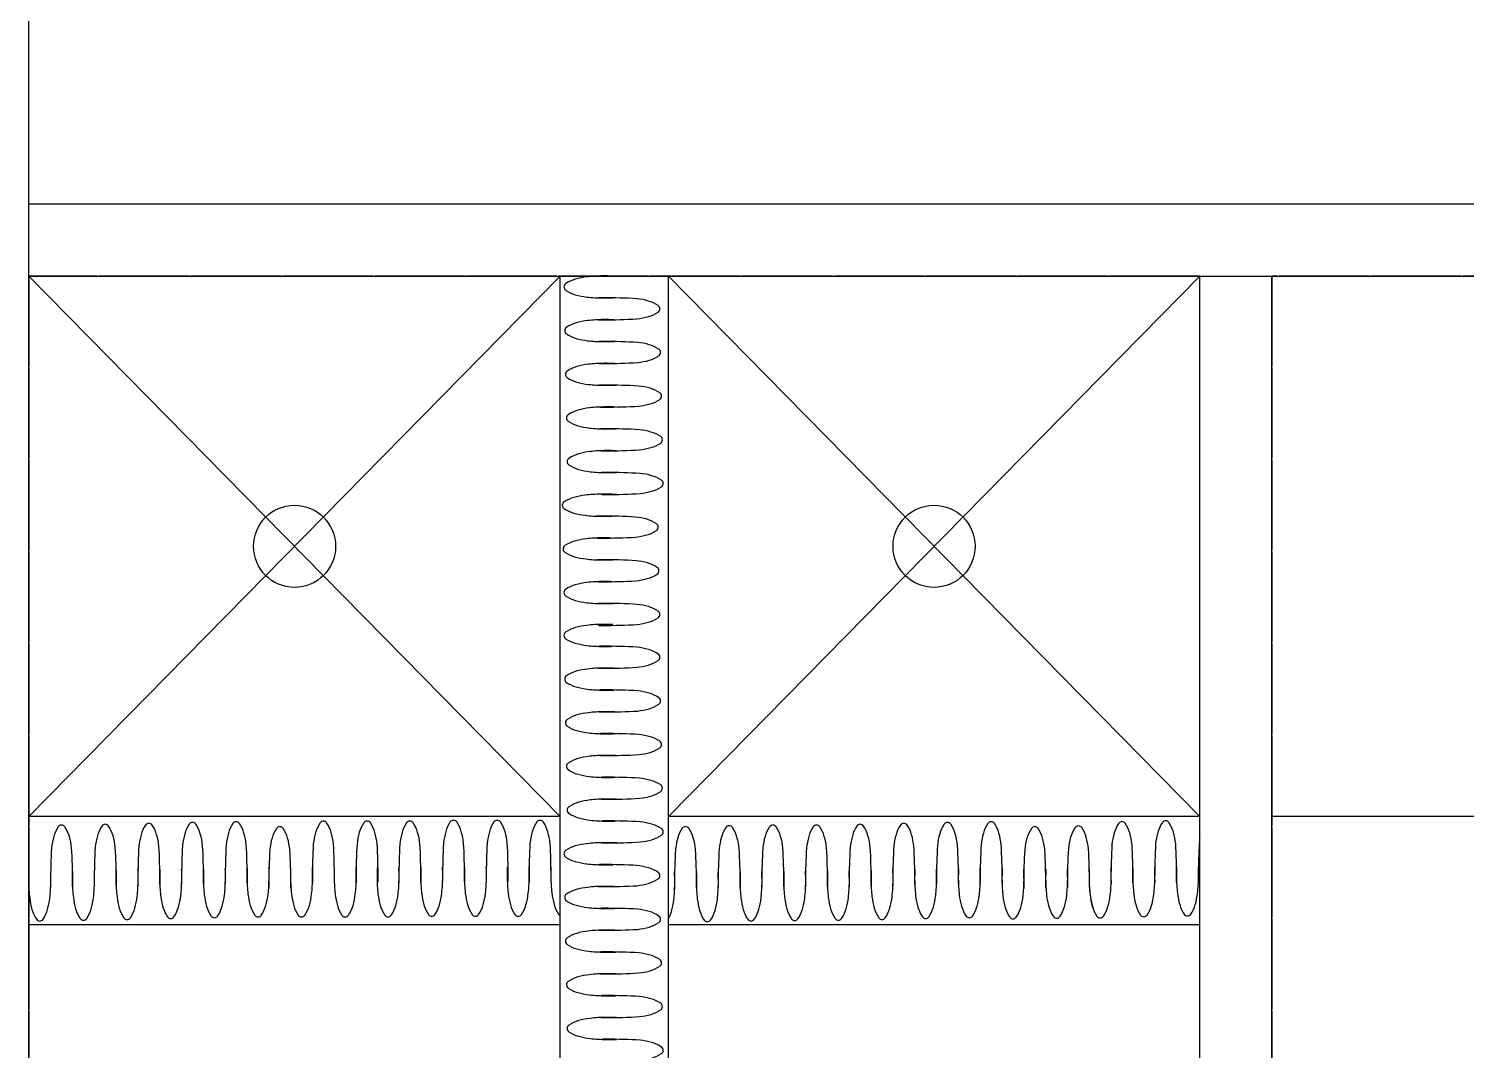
# Model space of a CAD drawing. Header units: inches. Extents: x -460 to 10305, y -938 to 5356.
# Drawn here: x 236.3 to 316.1, y 2534.1 to 2590.8 of the extents above; entities that cross this region are included whole.
import ezdxf

# ---------------------------------------------------------------- set-up
doc = ezdxf.new("R2010")
doc.units = ezdxf.units.IN
doc.header["$MEASUREMENT"] = 0
doc.linetypes.add('01-0263-01-DWG-BFP-ARCH$0$763', pattern=[5.0001, 5, -0.0001])
for name, color, linetype in [('01-0263-01-DWG-BFP-ARCH$0$SP-AREA', 250, '01-0263-01-DWG-BFP-ARCH$0$763'), ('01-0263-01-DWG-BFP-ARCH$0$SP-FIXT', 35, 'Continuous'), ('01-0263-01-DWG-BFP-ARCH$0$SP-PART', 190, 'Continuous'), ('01-0263-01-DWG-BFP-ARCH$0$SP-WALL', 7, 'Continuous')]:
    doc.layers.add(name, color=color, linetype=linetype)

# ---------------------------------------------------------------- blocks, each defined once
blk = doc.blocks.new('01-0263-01-DWG-BFP-ARCH', base_point=(1295.158, 1353.427))
at = {"layer": '01-0263-01-DWG-BFP-ARCH$0$SP-AREA'}
blk.add_lwpolyline([(1759.158, 1858.927), (1759.158, 1981.427), (1691.158, 1981.427), (1691.158, 1907.427), (1685.158, 1907.427), (1685.158, 1911.427), (1687.158, 1911.427), (1687.158, 1981.427), (1600.158, 1981.427), (1600.158, 1932.77), (1580.158, 1903.194), (1580.158, 1888.851), (1576.158, 1888.851), (1576.158, 1904.851), (1596.158, 1934.427), (1596.158, 1981.427), (1531.158, 1981.427), (1531.158, 1865.427)], dxfattribs=at)
at = {"layer": '01-0263-01-DWG-BFP-ARCH$0$SP-FIXT'}
for p, q in [((1560.658, 1951.427), (1531.158, 1981.427)), ((1560.658, 1981.427), (1531.158, 1951.427)), ((1596.158, 1981.427), (1566.658, 1951.427)), ((1596.158, 1951.427), (1566.658, 1981.427)), ((1687.158, 1951.427), (1600.158, 1951.427))]:
    blk.add_line(p, q, dxfattribs=at)
for centre in [(1545.908, 1966.427), (1581.408, 1966.427)]:
    blk.add_circle(centre, 2.278, dxfattribs=at)
at = {"layer": '01-0263-01-DWG-BFP-ARCH$0$SP-PART'}
for p, q in [((1560.658, 1913.427), (1560.658, 1981.427)), ((1566.658, 1913.427), (1566.658, 1981.427)), ((1560.658, 1951.427), (1531.158, 1951.427)), ((1596.158, 1951.427), (1566.658, 1951.427)), ((1560.658, 1945.427), (1531.158, 1945.427)), ((1596.158, 1945.427), (1566.658, 1945.427))]:
    blk.add_line(p, q, dxfattribs=at)
for points in [[(1563.582, 1981.427, 0.004146), (1563.021, 1981.432, 0.02916), (1562.134, 1981.38, 0.039769), (1561.494, 1981.253, 0.081037), (1560.957, 1981.001, 0.247833), (1560.861, 1980.821, 0.247833), (1560.957, 1980.64, 0.081037), (1561.494, 1980.389, 0.039769), (1562.134, 1980.262, 0.02916), (1563.021, 1980.21, 0.0043), (1563.603, 1980.215, 0.039769)], [(1566.186, 1979.609, 0.247833), (1566.091, 1979.789, 0.081037), (1565.553, 1980.041, 0.039769), (1564.914, 1980.168, 0.013847), (1563.042, 1980.219, 0.009217), (1562.761, 1980.214, 0.039769)], [(1563.624, 1979.003, 0.004146), (1563.063, 1979.007, 0.02916), (1562.175, 1978.956, 0.039769), (1561.536, 1978.828, 0.081037), (1560.998, 1978.577, 0.247833), (1560.903, 1978.397, 0.247833), (1560.998, 1978.216, 0.081037), (1561.536, 1977.965, 0.039769), (1562.175, 1977.837, 0.02916), (1563.063, 1977.786, 0.0043), (1563.644, 1977.791, 0.039769)], [(1562.782, 1979.002, 0.008534), (1563.042, 1978.998, 0.013847), (1564.914, 1979.05, 0.039769), (1565.553, 1979.177, 0.081037), (1566.091, 1979.428, 0.247833), (1566.186, 1979.609, 0.247833)], [(1566.228, 1977.184, 0.247833), (1566.132, 1977.365, 0.081037), (1565.595, 1977.616, 0.039769), (1564.955, 1977.744, 0.013847), (1563.084, 1977.795, 0.009217), (1562.803, 1977.79, 0.039769)], [(1563.665, 1976.579, 0.004146), (1563.105, 1976.583, 0.02916), (1562.217, 1976.531, 0.039769), (1561.577, 1976.404, 0.081037), (1561.04, 1976.153, 0.247833), (1560.945, 1975.972, 0.247833), (1561.04, 1975.792, 0.081037), (1561.577, 1975.54, 0.039769), (1562.217, 1975.413, 0.02916), (1563.105, 1975.362, 0.004854), (1563.761, 1975.368, 0.039769)], [(1562.823, 1976.578, 0.008534), (1563.084, 1976.574, 0.013847), (1564.955, 1976.625, 0.039769), (1565.595, 1976.753, 0.081037), (1566.132, 1977.004, 0.247833), (1566.228, 1977.184, 0.247833)], [(1566.285, 1974.763, 0.247833), (1566.19, 1974.944, 0.081037), (1565.653, 1975.195, 0.039769), (1565.013, 1975.322, 0.013847), (1563.142, 1975.374, 0.010512), (1562.821, 1975.367, 0.039769)], [(1562.881, 1974.156, 0.008534), (1563.142, 1974.152, 0.013847), (1565.013, 1974.204, 0.039769), (1565.653, 1974.331, 0.081037), (1566.19, 1974.582, 0.247833), (1566.285, 1974.763, 0.247833)], [(1563.723, 1974.157, 0.004146), (1563.162, 1974.162, 0.02916), (1562.275, 1974.11, 0.039769), (1561.635, 1973.983, 0.081037), (1561.098, 1973.731, 0.247833), (1561.002, 1973.551, 0.247833), (1561.098, 1973.37, 0.081037), (1561.635, 1973.119, 0.039769), (1562.275, 1972.992, 0.02916), (1563.162, 1972.94, 0.0043), (1563.744, 1972.945, 0.039769)], [(1566.327, 1972.339, 0.247833), (1566.232, 1972.519, 0.081037), (1565.694, 1972.771, 0.039769), (1565.055, 1972.898, 0.013847), (1563.183, 1972.949, 0.009217), (1562.902, 1972.944, 0.039769)], [(1562.923, 1971.732, 0.008534), (1563.183, 1971.728, 0.013847), (1565.055, 1971.78, 0.039769), (1565.694, 1971.907, 0.081037), (1566.232, 1972.158, 0.247833), (1566.327, 1972.339, 0.247833)], [(1563.765, 1971.733, 0.004146), (1563.204, 1971.737, 0.02916), (1562.316, 1971.686, 0.039769), (1561.677, 1971.558, 0.081037), (1561.139, 1971.307, 0.247833), (1561.044, 1971.127, 0.247833), (1561.139, 1970.946, 0.081037), (1561.677, 1970.695, 0.039769), (1562.316, 1970.567, 0.02916), (1563.204, 1970.516, 0.0043), (1563.785, 1970.521, 0.039769)], [(1563.806, 1969.309, 0.004146), (1563.246, 1969.313, 0.009217), (1562.964, 1969.308, 0.008534), (1563.225, 1969.304, 0.013847), (1565.096, 1969.355, 0.039769), (1565.736, 1969.483, 0.081037), (1566.273, 1969.734, 0.247833), (1566.369, 1969.914, 0.247833), (1566.273, 1970.095, 0.081037), (1565.736, 1970.346, 0.039769), (1565.096, 1970.473, 0.013847), (1563.225, 1970.525, 0.009217), (1562.944, 1970.52, 0.039769)], [(1563.493, 1969.312, 0.004146), (1562.933, 1969.317, 0.02916), (1562.045, 1969.265, 0.039769), (1561.405, 1969.138, 0.081037), (1560.868, 1968.887, 0.247833), (1560.773, 1968.706, 0.247833), (1560.868, 1968.525, 0.081037), (1561.405, 1968.274, 0.039769), (1562.045, 1968.147, 0.02916), (1562.933, 1968.095, 0.0043), (1563.514, 1968.1, 0.039769)], [(1566.098, 1967.494, 0.247833), (1566.002, 1967.675, 0.081037), (1565.465, 1967.926, 0.039769), (1564.825, 1968.053, 0.013847), (1562.954, 1968.105, 0.009217), (1562.672, 1968.1, 0.039769)], [(1562.693, 1966.888, 0.008534), (1562.954, 1966.883, 0.013847), (1564.825, 1966.935, 0.039769), (1565.465, 1967.062, 0.081037), (1566.002, 1967.313, 0.247833), (1566.098, 1967.494, 0.247833)], [(1563.535, 1966.888, 0.004146), (1562.974, 1966.893, 0.02916), (1562.087, 1966.841, 0.039769), (1561.447, 1966.714, 0.081037), (1560.91, 1966.463, 0.247833), (1560.814, 1966.282, 0.247833), (1560.91, 1966.101, 0.081037), (1561.447, 1965.85, 0.039769), (1562.087, 1965.723, 0.02916), (1562.974, 1965.671, 0.0043), (1563.556, 1965.676, 0.039769)], [(1566.139, 1965.07, 0.247833), (1566.044, 1965.251, 0.081037), (1565.507, 1965.502, 0.039769), (1564.867, 1965.629, 0.013847), (1562.995, 1965.681, 0.009217), (1562.714, 1965.676, 0.039769)], [(1562.735, 1964.464, 0.008534), (1562.995, 1964.459, 0.013847), (1564.867, 1964.511, 0.039769), (1565.507, 1964.638, 0.081037), (1566.044, 1964.889, 0.247833), (1566.139, 1965.07, 0.247833)], [(1563.582, 1964.464, 0.004146), (1563.021, 1964.469, 0.02916), (1562.134, 1964.417, 0.039769), (1561.494, 1964.29, 0.081037), (1560.957, 1964.039, 0.247833), (1560.861, 1963.858, 0.247833), (1560.957, 1963.677, 0.081037), (1561.494, 1963.426, 0.039769), (1562.134, 1963.299, 0.02916), (1563.021, 1963.247, 0.0043), (1563.603, 1963.252, 0.039769)], [(1566.186, 1962.646, 0.247833), (1566.091, 1962.827, 0.081037), (1565.553, 1963.078, 0.039769), (1564.914, 1963.205, 0.013847), (1563.042, 1963.257, 0.009217), (1562.761, 1963.252, 0.039769)], [(1562.782, 1962.04, 0.008534), (1563.042, 1962.035, 0.013847), (1564.914, 1962.087, 0.039769), (1565.553, 1962.214, 0.081037), (1566.091, 1962.465, 0.247833), (1566.186, 1962.646, 0.247833)], [(1563.582, 1962.088, 0.004146), (1563.021, 1962.092, 0.02916), (1562.134, 1962.041, 0.039769), (1561.494, 1961.914, 0.081037), (1560.957, 1961.662, 0.247833), (1560.861, 1961.482, 0.247833), (1560.957, 1961.301, 0.081037), (1561.494, 1961.05, 0.039769), (1562.134, 1960.923, 0.02916), (1563.021, 1960.871, 0.0043), (1563.603, 1960.876, 0.039769)], [(1566.186, 1960.27, 0.247833), (1566.091, 1960.45, 0.081037), (1565.553, 1960.701, 0.039769), (1564.914, 1960.829, 0.013847), (1563.042, 1960.88, 0.009217), (1562.761, 1960.875, 0.039769)], [(1562.782, 1959.663, 0.008534), (1563.042, 1959.659, 0.013847), (1564.914, 1959.711, 0.039769), (1565.553, 1959.838, 0.081037), (1566.091, 1960.089, 0.247833), (1566.186, 1960.27, 0.247833)], [(1563.624, 1959.664, 0.004146), (1563.063, 1959.668, 0.02916), (1562.175, 1959.617, 0.039769), (1561.536, 1959.489, 0.081037), (1560.998, 1959.238, 0.247833), (1560.903, 1959.057, 0.247833), (1560.998, 1958.877, 0.081037), (1561.536, 1958.626, 0.039769), (1562.175, 1958.498, 0.02916), (1563.063, 1958.447, 0.0043), (1563.644, 1958.452, 0.039769)], [(1566.228, 1957.845, 0.247833), (1566.132, 1958.026, 0.081037), (1565.595, 1958.277, 0.039769), (1564.955, 1958.404, 0.013847), (1563.084, 1958.456, 0.009217), (1562.803, 1958.451, 0.039769)], [(1562.823, 1957.239, 0.008534), (1563.084, 1957.235, 0.013847), (1564.955, 1957.286, 0.039769), (1565.595, 1957.413, 0.081037), (1566.132, 1957.665, 0.247833), (1566.228, 1957.845, 0.247833)], [(1563.665, 1957.24, 0.004146), (1563.105, 1957.244, 0.02916), (1562.217, 1957.192, 0.039769), (1561.577, 1957.065, 0.081037), (1561.04, 1956.814, 0.247833), (1560.945, 1956.633, 0.247833), (1561.04, 1956.453, 0.081037), (1561.577, 1956.201, 0.039769), (1562.217, 1956.074, 0.02916), (1563.105, 1956.023, 0.004854), (1563.761, 1956.029, 0.039769)], [(1566.285, 1955.424, 0.247833), (1566.19, 1955.604, 0.081037), (1565.653, 1955.856, 0.039769), (1565.013, 1955.983, 0.013847), (1563.142, 1956.035, 0.010512), (1562.821, 1956.028, 0.039769)], [(1562.881, 1954.817, 0.008534), (1563.142, 1954.813, 0.013847), (1565.013, 1954.865, 0.039769), (1565.653, 1954.992, 0.081037), (1566.19, 1955.243, 0.247833), (1566.285, 1955.424, 0.247833)], [(1563.723, 1954.818, 0.004146), (1563.162, 1954.822, 0.02916), (1562.275, 1954.771, 0.039769), (1561.635, 1954.644, 0.081037), (1561.098, 1954.392, 0.247833), (1561.002, 1954.212, 0.247833), (1561.098, 1954.031, 0.081037), (1561.635, 1953.78, 0.039769), (1562.275, 1953.653, 0.02916), (1563.162, 1953.601, 0.0043), (1563.744, 1953.606, 0.039769)], [(1566.327, 1953, 0.247833), (1566.232, 1953.18, 0.081037), (1565.694, 1953.431, 0.039769), (1565.055, 1953.559, 0.013847), (1563.183, 1953.61, 0.009217), (1562.902, 1953.605, 0.039769)], [(1562.923, 1952.393, 0.008534), (1563.183, 1952.389, 0.013847), (1565.055, 1952.44, 0.039769), (1565.694, 1952.568, 0.081037), (1566.232, 1952.819, 0.247833), (1566.327, 1953, 0.247833)], [(1563.765, 1952.394, 0.004146), (1563.204, 1952.398, 0.02916), (1562.316, 1952.347, 0.039769), (1561.677, 1952.219, 0.081037), (1561.139, 1951.968, 0.247833), (1561.044, 1951.787, 0.247833), (1561.139, 1951.607, 0.081037), (1561.677, 1951.356, 0.039769), (1562.316, 1951.228, 0.02916), (1563.204, 1951.177, 0.0043), (1563.785, 1951.182, 0.039769)], [(1537.822, 1951.055, 0.247833), (1537.641, 1950.959, 0.081037), (1537.39, 1950.422, 0.039769), (1537.263, 1949.782, 0.013847), (1537.211, 1947.911, 0.010512), (1537.218, 1947.59, 0.039769)], [(1538.428, 1947.65, 0.008534), (1538.433, 1947.911, 0.013847), (1538.381, 1949.782, 0.039769), (1538.254, 1950.422, 0.081037), (1538.003, 1950.959, 0.247833), (1537.822, 1951.055, 0.247833)], [(1540.246, 1951.096, 0.247833), (1540.065, 1951.001, 0.081037), (1539.814, 1950.464, 0.039769), (1539.687, 1949.824, 0.013847), (1539.635, 1947.952, 0.009217), (1539.64, 1947.671, 0.039769)], [(1540.853, 1947.692, 0.008534), (1540.857, 1947.952, 0.013847), (1540.805, 1949.824, 0.039769), (1540.678, 1950.464, 0.081037), (1540.427, 1951.001, 0.247833), (1540.246, 1951.096, 0.247833)], [(1543.276, 1948.575, 0.004146), (1543.271, 1948.015, 0.009217), (1543.277, 1947.733, 0.008534), (1543.281, 1947.994, 0.013847), (1543.229, 1949.865, 0.039769), (1543.102, 1950.505, 0.081037), (1542.851, 1951.042, 0.247833), (1542.67, 1951.138, 0.247833), (1542.489, 1951.042, 0.081037), (1542.238, 1950.505, 0.039769), (1542.111, 1949.865, 0.013847), (1542.059, 1947.994, 0.009217), (1542.065, 1947.713, 0.039769)], [(1547.509, 1951.179, 0.247833), (1547.328, 1951.084, 0.081037), (1547.077, 1950.547, 0.039769), (1546.95, 1949.907, 0.013847), (1546.898, 1948.035, 0.009217), (1546.903, 1947.754, 0.039769)], [(1548.115, 1947.775, 0.008534), (1548.12, 1948.035, 0.013847), (1548.068, 1949.907, 0.039769), (1547.941, 1950.547, 0.081037), (1547.69, 1951.084, 0.247833), (1547.509, 1951.179, 0.247833)], [(1549.934, 1951.179, 0.247833), (1549.753, 1951.084, 0.081037), (1549.502, 1950.547, 0.039769), (1549.375, 1949.907, 0.013847), (1549.323, 1948.035, 0.009217), (1549.328, 1947.754, 0.039769)], [(1550.54, 1947.775, 0.008534), (1550.545, 1948.035, 0.013847), (1550.493, 1949.907, 0.039769), (1550.366, 1950.547, 0.081037), (1550.115, 1951.084, 0.247833), (1549.934, 1951.179, 0.247833)], [(1552.31, 1951.179, 0.247833), (1552.13, 1951.084, 0.081037), (1551.878, 1950.547, 0.039769), (1551.751, 1949.907, 0.013847), (1551.699, 1948.035, 0.009217), (1551.705, 1947.754, 0.039769)], [(1552.917, 1947.775, 0.008534), (1552.921, 1948.035, 0.013847), (1552.869, 1949.907, 0.039769), (1552.742, 1950.547, 0.081037), (1552.491, 1951.084, 0.247833), (1552.31, 1951.179, 0.247833)], [(1554.734, 1951.221, 0.247833), (1554.554, 1951.126, 0.081037), (1554.303, 1950.588, 0.039769), (1554.175, 1949.949, 0.013847), (1554.124, 1948.077, 0.009217), (1554.129, 1947.796, 0.039769)], [(1555.341, 1947.817, 0.008534), (1555.345, 1948.077, 0.013847), (1555.293, 1949.949, 0.039769), (1555.166, 1950.588, 0.081037), (1554.915, 1951.126, 0.247833), (1554.734, 1951.221, 0.247833)], [(1557.159, 1951.221, 0.247833), (1556.978, 1951.126, 0.081037), (1556.727, 1950.588, 0.039769), (1556.6, 1949.949, 0.013847), (1556.548, 1948.077, 0.009217), (1556.554, 1947.796, 0.039769)], [(1557.766, 1947.817, 0.008534), (1557.77, 1948.077, 0.013847), (1557.718, 1949.949, 0.039769), (1557.591, 1950.588, 0.081037), (1557.34, 1951.126, 0.247833), (1557.159, 1951.221, 0.247833)], [(1559.536, 1951.221, 0.247833), (1559.355, 1951.126, 0.081037), (1559.104, 1950.588, 0.039769), (1558.977, 1949.949, 0.013847), (1558.925, 1948.077, 0.009217), (1558.93, 1947.796, 0.039769)], [(1560.142, 1947.817, 0.008534), (1560.147, 1948.077, 0.013847), (1560.095, 1949.949, 0.039769), (1559.968, 1950.588, 0.081037), (1559.717, 1951.126, 0.247833), (1559.536, 1951.221, 0.247833)], [(1563.806, 1949.97, 0.004146), (1563.246, 1949.974, 0.009217), (1562.964, 1949.969, 0.008534), (1563.225, 1949.965, 0.013847), (1565.096, 1950.016, 0.039769), (1565.736, 1950.143, 0.081037), (1566.273, 1950.395, 0.247833), (1566.369, 1950.575, 0.247833), (1566.273, 1950.756, 0.081037), (1565.736, 1951.007, 0.039769), (1565.096, 1951.134, 0.013847), (1563.225, 1951.186, 0.009217), (1562.944, 1951.181, 0.039769)], [(1579.729, 1951.055, 0.247833), (1579.549, 1950.959, 0.081037), (1579.297, 1950.422, 0.039769), (1579.17, 1949.782, 0.013847), (1579.119, 1947.911, 0.010512), (1579.125, 1947.59, 0.039769)], [(1580.336, 1947.65, 0.008534), (1580.34, 1947.911, 0.013847), (1580.288, 1949.782, 0.039769), (1580.161, 1950.422, 0.081037), (1579.91, 1950.959, 0.247833), (1579.729, 1951.055, 0.247833)], [(1582.154, 1951.096, 0.247833), (1581.973, 1951.001, 0.081037), (1581.722, 1950.464, 0.039769), (1581.594, 1949.824, 0.013847), (1581.543, 1947.952, 0.009217), (1581.548, 1947.671, 0.039769)], [(1582.76, 1947.692, 0.008534), (1582.764, 1947.952, 0.013847), (1582.713, 1949.824, 0.039769), (1582.585, 1950.464, 0.081037), (1582.334, 1951.001, 0.247833), (1582.154, 1951.096, 0.247833)], [(1585.184, 1948.575, 0.004146), (1585.179, 1948.015, 0.009217), (1585.184, 1947.733, 0.008534), (1585.189, 1947.994, 0.013847), (1585.137, 1949.865, 0.039769), (1585.01, 1950.505, 0.081037), (1584.758, 1951.042, 0.247833), (1584.578, 1951.138, 0.247833), (1584.397, 1951.042, 0.081037), (1584.146, 1950.505, 0.039769), (1584.019, 1949.865, 0.013847), (1583.967, 1947.994, 0.009217), (1583.972, 1947.713, 0.039769)], [(1591.84, 1951.15, 0.247833), (1591.659, 1951.055, 0.081037), (1591.408, 1950.518, 0.039769), (1591.281, 1949.878, 0.013847), (1591.229, 1948.006, 0.010512), (1591.236, 1947.686, 0.039769)], [(1592.447, 1947.746, 0.008534), (1592.451, 1948.006, 0.013847), (1592.399, 1949.878, 0.039769), (1592.272, 1950.518, 0.081037), (1592.021, 1951.055, 0.247833), (1591.84, 1951.15, 0.247833)], [(1594.264, 1951.192, 0.247833), (1594.084, 1951.096, 0.081037), (1593.832, 1950.559, 0.039769), (1593.705, 1949.919, 0.013847), (1593.654, 1948.048, 0.009217), (1593.659, 1947.767, 0.039769)], [(1594.871, 1947.788, 0.008534), (1594.875, 1948.048, 0.013847), (1594.823, 1949.919, 0.039769), (1594.696, 1950.559, 0.081037), (1594.445, 1951.096, 0.247833), (1594.264, 1951.192, 0.247833)], [(1532.976, 1950.955, 0.247833), (1532.795, 1950.86, 0.081037), (1532.544, 1950.322, 0.039769), (1532.417, 1949.683, 0.013847), (1532.365, 1947.811, 0.009217), (1532.37, 1947.53, 0.039769)], [(1533.583, 1947.551, 0.008534), (1533.587, 1947.811, 0.013847), (1533.535, 1949.683, 0.039769), (1533.408, 1950.322, 0.081037), (1533.157, 1950.86, 0.247833), (1532.976, 1950.955, 0.247833)], [(1535.4, 1950.997, 0.247833), (1535.219, 1950.901, 0.081037), (1534.968, 1950.364, 0.039769), (1534.841, 1949.724, 0.013847), (1534.789, 1947.853, 0.009217), (1534.795, 1947.572, 0.039769)], [(1536.007, 1947.592, 0.008534), (1536.011, 1947.853, 0.013847), (1535.959, 1949.724, 0.039769), (1535.832, 1950.364, 0.081037), (1535.581, 1950.901, 0.247833), (1535.4, 1950.997, 0.247833)], [(1545.091, 1950.867, 0.247833), (1544.91, 1950.771, 0.081037), (1544.659, 1950.234, 0.039769), (1544.532, 1949.594, 0.013847), (1544.48, 1947.723, 0.009217), (1544.485, 1947.441, 0.039769)], [(1545.697, 1947.462, 0.008534), (1545.702, 1947.723, 0.013847), (1545.65, 1949.594, 0.039769), (1545.523, 1950.234, 0.081037), (1545.271, 1950.771, 0.247833), (1545.091, 1950.867, 0.247833)], [(1567.611, 1950.872, 0.247833), (1567.43, 1950.776, 0.081037), (1567.179, 1950.239, 0.039769), (1567.052, 1949.599, 0.013847), (1567, 1947.728, 0.010512), (1567.007, 1947.407, 0.039769)], [(1568.217, 1947.467, 0.008534), (1568.222, 1947.728, 0.013847), (1568.17, 1949.599, 0.039769), (1568.043, 1950.239, 0.081037), (1567.792, 1950.776, 0.247833), (1567.611, 1950.872, 0.247833)], [(1570.035, 1950.913, 0.247833), (1569.854, 1950.818, 0.081037), (1569.603, 1950.281, 0.039769), (1569.476, 1949.641, 0.013847), (1569.424, 1947.77, 0.009217), (1569.429, 1947.488, 0.039769)], [(1570.641, 1947.509, 0.008534), (1570.646, 1947.77, 0.013847), (1570.594, 1949.641, 0.039769), (1570.467, 1950.281, 0.081037), (1570.216, 1950.818, 0.247833), (1570.035, 1950.913, 0.247833)], [(1572.612, 1950.892, 0.196557), (1572.459, 1950.955, 0.247833), (1572.278, 1950.86, 0.081037), (1572.027, 1950.322, 0.039769), (1571.9, 1949.683, 0.013847), (1571.848, 1947.811, 0.009217), (1571.853, 1947.53)], [(1573.065, 1947.551, 0.008534), (1573.07, 1947.811, 0.013847), (1573.018, 1949.683, 0.039769), (1572.891, 1950.322, 0.081037), (1572.64, 1950.86, 0.247833), (1572.459, 1950.955, 0.247833)], [(1574.884, 1950.955, 0.247833), (1574.703, 1950.86, 0.081037), (1574.452, 1950.322, 0.039769), (1574.324, 1949.683, 0.013847), (1574.273, 1947.811, 0.009217), (1574.278, 1947.53, 0.039769)], [(1575.49, 1947.551, 0.008534), (1575.494, 1947.811, 0.013847), (1575.443, 1949.683, 0.039769), (1575.315, 1950.322, 0.081037), (1575.064, 1950.86, 0.247833), (1574.884, 1950.955, 0.247833)], [(1577.308, 1950.997, 0.247833), (1577.127, 1950.901, 0.081037), (1576.876, 1950.364, 0.039769), (1576.749, 1949.724, 0.013847), (1576.697, 1947.853, 0.009217), (1576.702, 1947.572, 0.039769)], [(1577.914, 1947.592, 0.008534), (1577.919, 1947.853, 0.013847), (1577.867, 1949.724, 0.039769), (1577.74, 1950.364, 0.081037), (1577.488, 1950.901, 0.247833), (1577.308, 1950.997, 0.247833)], [(1586.998, 1950.867, 0.247833), (1586.817, 1950.771, 0.081037), (1586.566, 1950.234, 0.039769), (1586.439, 1949.594, 0.013847), (1586.387, 1947.723, 0.009217), (1586.392, 1947.441, 0.039769)], [(1587.604, 1947.462, 0.008534), (1587.609, 1947.723, 0.013847), (1587.557, 1949.594, 0.039769), (1587.43, 1950.234, 0.081037), (1587.179, 1950.771, 0.247833), (1586.998, 1950.867, 0.247833)], [(1589.422, 1950.908, 0.247833), (1589.241, 1950.813, 0.081037), (1588.99, 1950.276, 0.039769), (1588.863, 1949.636, 0.013847), (1588.811, 1947.764, 0.009217), (1588.817, 1947.483, 0.039769)], [(1590.029, 1947.504, 0.008534), (1590.033, 1947.764, 0.013847), (1589.981, 1949.636, 0.039769), (1589.854, 1950.276, 0.081037), (1589.603, 1950.813, 0.247833), (1589.422, 1950.908, 0.247833)], [(1563.582, 1949.969, 0.004146), (1563.021, 1949.974, 0.02916), (1562.134, 1949.922, 0.039769), (1561.494, 1949.795, 0.081037), (1560.957, 1949.544, 0.247833), (1560.861, 1949.363, 0.247833), (1560.957, 1949.182, 0.081037), (1561.494, 1948.931, 0.039769), (1562.134, 1948.804, 0.02916), (1563.021, 1948.752, 0.0043), (1563.603, 1948.757, 0.039769)], [(1596.158, 1950.16, 0.012266), (1596.13, 1949.961, 0.013847), (1596.078, 1948.09, 0.009217), (1596.083, 1947.808)], [(1566.186, 1948.151, 0.247833), (1566.091, 1948.332, 0.081037), (1565.553, 1948.583, 0.039769), (1564.914, 1948.71, 0.013847), (1563.042, 1948.762, 0.009217), (1562.761, 1948.756, 0.039769)], [(1531.158, 1948.351, 0.004146), (1531.153, 1947.79, 0.02916), (1531.205, 1946.903, 0.039769), (1531.332, 1946.263, 0.081037), (1531.583, 1945.726, 0.247833), (1531.764, 1945.63, 0.247833), (1531.945, 1945.726, 0.081037), (1532.196, 1946.263, 0.039769), (1532.323, 1946.903, 0.02916), (1532.375, 1947.79, 0.0043), (1532.37, 1948.372, 0.039769)], [(1531.158, 1947.509, 0.008534), (1531.163, 1947.77, 0.0043), (1531.158, 1948.351, 0.039769)], [(1533.582, 1948.393, 0.004146), (1533.577, 1947.832, 0.02916), (1533.629, 1946.944, 0.039769), (1533.756, 1946.305, 0.081037), (1534.007, 1945.767, 0.247833), (1534.188, 1945.672, 0.247833), (1534.369, 1945.767, 0.081037), (1534.62, 1946.305, 0.039769), (1534.747, 1946.944, 0.02916), (1534.799, 1947.832, 0.0043), (1534.794, 1948.413, 0.039769)], [(1536.006, 1948.434, 0.004146), (1536.001, 1947.874, 0.02916), (1536.053, 1946.986, 0.039769), (1536.18, 1946.346, 0.081037), (1536.432, 1945.809, 0.247833), (1536.612, 1945.714, 0.247833), (1536.793, 1945.809, 0.081037), (1537.044, 1946.346, 0.039769), (1537.171, 1946.986, 0.02916), (1537.223, 1947.874, 0.004854), (1537.217, 1948.53, 0.039769)], [(1538.428, 1948.492, 0.004146), (1538.423, 1947.931, 0.02916), (1538.475, 1947.044, 0.039769), (1538.602, 1946.404, 0.081037), (1538.853, 1945.867, 0.247833), (1539.034, 1945.771, 0.247833), (1539.215, 1945.867, 0.081037), (1539.466, 1946.404, 0.039769), (1539.593, 1947.044, 0.02916), (1539.645, 1947.931, 0.0043), (1539.64, 1948.513, 0.039769)], [(1540.852, 1948.534, 0.004146), (1540.847, 1947.973, 0.02916), (1540.899, 1947.085, 0.039769), (1541.026, 1946.446, 0.081037), (1541.277, 1945.908, 0.247833), (1541.458, 1945.813, 0.247833), (1541.639, 1945.908, 0.081037), (1541.89, 1946.446, 0.039769), (1542.017, 1947.085, 0.02916), (1542.069, 1947.973, 0.0043), (1542.064, 1948.554, 0.039769)], [(1543.276, 1948.575, 0.004146), (1543.271, 1948.015, 0.02916), (1543.323, 1947.127, 0.039769), (1543.45, 1946.487, 0.081037), (1543.702, 1945.95, 0.247833), (1543.882, 1945.855, 0.247833), (1544.063, 1945.95, 0.081037), (1544.314, 1946.487, 0.039769), (1544.441, 1947.127, 0.02916), (1544.493, 1948.015, 0.0043), (1544.488, 1948.596, 0.039769)], [(1545.691, 1948.575, 0.004146), (1545.686, 1948.015, 0.02916), (1545.738, 1947.127, 0.039769), (1545.865, 1946.487, 0.081037), (1546.116, 1945.95, 0.247833), (1546.297, 1945.855, 0.247833), (1546.478, 1945.95, 0.081037), (1546.729, 1946.487, 0.039769), (1546.856, 1947.127, 0.02916), (1546.908, 1948.015, 0.0043), (1546.903, 1948.596, 0.039769)], [(1548.116, 1948.575, 0.004146), (1548.111, 1948.015, 0.02916), (1548.163, 1947.127, 0.039769), (1548.29, 1946.487, 0.081037), (1548.541, 1945.95, 0.247833), (1548.722, 1945.855, 0.247833), (1548.903, 1945.95, 0.081037), (1549.154, 1946.487, 0.039769), (1549.281, 1947.127, 0.02916), (1549.333, 1948.015, 0.0043), (1549.328, 1948.596, 0.039769)], [(1550.492, 1948.575, 0.004146), (1550.487, 1948.015, 0.02916), (1550.539, 1947.127, 0.039769), (1550.666, 1946.487, 0.081037), (1550.917, 1945.95, 0.247833), (1551.098, 1945.855, 0.247833), (1551.279, 1945.95, 0.081037), (1551.53, 1946.487, 0.039769), (1551.657, 1947.127, 0.02916), (1551.709, 1948.015, 0.0043), (1551.704, 1948.596, 0.039769)], [(1552.916, 1948.617, 0.004146), (1552.912, 1948.056, 0.02916), (1552.963, 1947.169, 0.039769), (1553.09, 1946.529, 0.081037), (1553.342, 1945.992, 0.247833), (1553.522, 1945.896, 0.247833), (1553.703, 1945.992, 0.081037), (1553.954, 1946.529, 0.039769), (1554.081, 1947.169, 0.02916), (1554.133, 1948.056, 0.0043), (1554.128, 1948.638, 0.039769)], [(1555.341, 1948.617, 0.004146), (1555.336, 1948.056, 0.02916), (1555.388, 1947.169, 0.039769), (1555.515, 1946.529, 0.081037), (1555.766, 1945.992, 0.247833), (1555.947, 1945.896, 0.247833), (1556.128, 1945.992, 0.081037), (1556.379, 1946.529, 0.039769), (1556.506, 1947.169, 0.02916), (1556.558, 1948.056, 0.0043), (1556.553, 1948.638, 0.039769)], [(1557.717, 1948.617, 0.004146), (1557.713, 1948.056, 0.02916), (1557.765, 1947.169, 0.039769), (1557.892, 1946.529, 0.081037), (1558.143, 1945.992, 0.247833), (1558.324, 1945.896, 0.247833), (1558.504, 1945.992, 0.081037), (1558.756, 1946.529, 0.039769), (1558.883, 1947.169, 0.02916), (1558.934, 1948.056, 0.0043), (1558.929, 1948.638, 0.039769)], [(1560.142, 1948.638, 0.004146), (1560.137, 1948.077, 0.02916), (1560.189, 1947.19, 0.039769), (1560.316, 1946.55, 0.081037), (1560.567, 1946.013, 0.137535), (1560.658, 1945.937, 0.137535)], [(1562.782, 1947.544, 0.008534), (1563.042, 1947.54, 0.013847), (1564.914, 1947.592, 0.039769), (1565.553, 1947.719, 0.081037), (1566.091, 1947.97, 0.247833), (1566.186, 1948.151, 0.247833)], [(1566.658, 1945.748, 0.061514), (1566.833, 1946.164, 0.039769), (1566.96, 1946.803, 0.02916), (1567.012, 1947.691, 0.004854), (1567.006, 1948.347)], [(1568.217, 1948.309, 0.004146), (1568.212, 1947.749, 0.02916), (1568.264, 1946.861, 0.039769), (1568.391, 1946.221, 0.081037), (1568.642, 1945.684, 0.247833), (1568.823, 1945.589, 0.247833), (1569.004, 1945.684, 0.081037), (1569.255, 1946.221, 0.039769), (1569.382, 1946.861, 0.02916), (1569.434, 1947.749, 0.0043), (1569.429, 1948.33, 0.039769)], [(1570.641, 1948.351, 0.004146), (1570.636, 1947.79, 0.02916), (1570.688, 1946.903, 0.039769), (1570.815, 1946.263, 0.081037), (1571.066, 1945.726, 0.247833), (1571.247, 1945.63, 0.247833), (1571.428, 1945.726, 0.081037), (1571.679, 1946.263, 0.039769), (1571.806, 1946.903, 0.02916), (1571.858, 1947.79, 0.0043), (1571.853, 1948.372, 0.039769)], [(1573.066, 1948.372, 0.004146), (1573.061, 1947.811, 0.02916), (1573.113, 1946.924, 0.039769), (1573.24, 1946.284, 0.081037), (1573.491, 1945.747, 0.247833), (1573.672, 1945.651, 0.247833), (1573.853, 1945.747, 0.081037), (1574.104, 1946.284, 0.039769), (1574.231, 1946.924, 0.02916), (1574.283, 1947.811, 0.0043), (1574.278, 1948.393, 0.039769)], [(1575.489, 1948.393, 0.004146), (1575.485, 1947.832, 0.02916), (1575.537, 1946.944, 0.039769), (1575.664, 1946.305, 0.081037), (1575.915, 1945.767, 0.247833), (1576.096, 1945.672, 0.247833), (1576.276, 1945.767, 0.081037), (1576.528, 1946.305, 0.039769), (1576.655, 1946.944, 0.02916), (1576.706, 1947.832, 0.0043), (1576.701, 1948.413, 0.039769)], [(1577.914, 1948.434, 0.004146), (1577.909, 1947.874, 0.02916), (1577.961, 1946.986, 0.039769), (1578.088, 1946.346, 0.081037), (1578.339, 1945.809, 0.247833), (1578.52, 1945.714, 0.247833), (1578.701, 1945.809, 0.081037), (1578.952, 1946.346, 0.039769), (1579.079, 1946.986, 0.02916), (1579.131, 1947.874, 0.004854), (1579.124, 1948.53, 0.039769)], [(1580.335, 1948.492, 0.004146), (1580.331, 1947.931, 0.02916), (1580.382, 1947.044, 0.039769), (1580.51, 1946.404, 0.081037), (1580.761, 1945.867, 0.247833), (1580.941, 1945.771, 0.247833), (1581.122, 1945.867, 0.081037), (1581.373, 1946.404, 0.039769), (1581.501, 1947.044, 0.02916), (1581.552, 1947.931, 0.0043), (1581.547, 1948.513, 0.039769)], [(1582.759, 1948.534, 0.004146), (1582.755, 1947.973, 0.02916), (1582.807, 1947.085, 0.039769), (1582.934, 1946.446, 0.081037), (1583.185, 1945.908, 0.247833), (1583.366, 1945.813, 0.247833), (1583.546, 1945.908, 0.081037), (1583.798, 1946.446, 0.039769), (1583.925, 1947.085, 0.02916), (1583.976, 1947.973, 0.0043), (1583.971, 1948.554, 0.039769)], [(1585.184, 1948.467, 0.004146), (1585.179, 1947.907, 0.02916), (1585.231, 1947.019, 0.039769), (1585.358, 1946.379, 0.081037), (1585.609, 1945.842, 0.247833), (1585.79, 1945.747, 0.247833), (1585.971, 1945.842, 0.081037), (1586.222, 1946.379, 0.039769), (1586.349, 1947.019, 0.02916), (1586.401, 1947.907, 0.0043), (1586.396, 1948.488, 0.039769)], [(1587.608, 1948.509, 0.004146), (1587.603, 1947.949, 0.02916), (1587.655, 1947.061, 0.039769), (1587.782, 1946.421, 0.081037), (1588.033, 1945.884, 0.247833), (1588.214, 1945.788, 0.247833), (1588.395, 1945.884, 0.081037), (1588.646, 1946.421, 0.039769), (1588.773, 1947.061, 0.02916), (1588.825, 1947.949, 0.0043), (1588.82, 1948.53, 0.039769)], [(1590.019, 1948.53, 0.004146), (1590.014, 1947.969, 0.02916), (1590.066, 1947.082, 0.039769), (1590.193, 1946.442, 0.081037), (1590.444, 1945.905, 0.247833), (1590.625, 1945.809, 0.247833), (1590.806, 1945.905)], [(1590.024, 1948.53, 0.004146), (1590.02, 1947.969, 0.02916), (1590.072, 1947.082, 0.039769), (1590.199, 1946.442, 0.081037), (1590.45, 1945.905, 0.247833), (1590.631, 1945.809, 0.247833), (1590.811, 1945.905, 0.081037), (1591.063, 1946.442, 0.039769), (1591.19, 1947.082, 0.02916), (1591.241, 1947.969, 0.004854), (1591.235, 1948.626, 0.039769)], [(1592.446, 1948.588, 0.004146), (1592.442, 1948.027, 0.02916), (1592.493, 1947.14, 0.039769), (1592.62, 1946.5, 0.081037), (1592.872, 1945.963, 0.247833), (1593.052, 1945.867, 0.247833), (1593.233, 1945.963, 0.081037), (1593.484, 1946.5, 0.039769), (1593.611, 1947.14, 0.02916), (1593.663, 1948.027, 0.0043), (1593.658, 1948.609, 0.039769)], [(1594.87, 1948.629, 0.004146), (1594.866, 1948.069, 0.02916), (1594.917, 1947.181, 0.039769), (1595.045, 1946.541, 0.081037), (1595.296, 1946.004, 0.247833), (1595.476, 1945.909, 0.247833), (1595.657, 1946.004, 0.081037), (1595.908, 1946.541, 0.039769), (1596.036, 1947.181, 0.02916), (1596.087, 1948.069, 0.0043), (1596.082, 1948.65, 0.039769)], [(1563.624, 1947.545, 0.004146), (1563.063, 1947.55, 0.02916), (1562.175, 1947.498, 0.039769), (1561.536, 1947.371, 0.081037), (1560.998, 1947.119, 0.247833), (1560.903, 1946.939, 0.247833), (1560.998, 1946.758, 0.081037), (1561.536, 1946.507, 0.039769), (1562.175, 1946.38, 0.02916), (1563.063, 1946.328, 0.0043), (1563.644, 1946.333, 0.039769)], [(1566.228, 1945.727, 0.247833), (1566.132, 1945.907, 0.081037), (1565.595, 1946.159, 0.039769), (1564.955, 1946.286, 0.013847), (1563.084, 1946.337, 0.009217), (1562.803, 1946.332, 0.039769)], [(1562.823, 1945.12, 0.008534), (1563.084, 1945.116, 0.013847), (1564.955, 1945.168, 0.039769), (1565.595, 1945.295, 0.081037), (1566.132, 1945.546, 0.247833), (1566.228, 1945.727, 0.247833)], [(1563.665, 1945.121, 0.004146), (1563.105, 1945.125, 0.02916), (1562.217, 1945.074, 0.039769), (1561.577, 1944.946, 0.081037), (1561.04, 1944.695, 0.247833), (1560.945, 1944.515, 0.247833), (1561.04, 1944.334, 0.081037), (1561.577, 1944.083, 0.039769), (1562.217, 1943.955, 0.02916), (1563.105, 1943.904, 0.004854), (1563.761, 1943.91, 0.039769)], [(1566.285, 1943.305, 0.247833), (1566.19, 1943.486, 0.081037), (1565.653, 1943.737, 0.039769), (1565.013, 1943.864, 0.013847), (1563.142, 1943.916, 0.010512), (1562.821, 1943.909, 0.039769)], [(1562.881, 1942.698, 0.008534), (1563.142, 1942.694, 0.013847), (1565.013, 1942.746, 0.039769), (1565.653, 1942.873, 0.081037), (1566.19, 1943.124, 0.247833), (1566.285, 1943.305, 0.247833)], [(1563.723, 1942.699, 0.004146), (1563.162, 1942.704, 0.02916), (1562.275, 1942.652, 0.039769), (1561.635, 1942.525, 0.081037), (1561.098, 1942.274, 0.247833), (1561.002, 1942.093, 0.247833), (1561.098, 1941.912, 0.081037), (1561.635, 1941.661, 0.039769), (1562.275, 1941.534, 0.02916), (1563.162, 1941.482, 0.0043), (1563.744, 1941.487, 0.039769)], [(1566.327, 1940.881, 0.247833), (1566.232, 1941.062, 0.081037), (1565.694, 1941.313, 0.039769), (1565.055, 1941.44, 0.013847), (1563.183, 1941.492, 0.009217), (1562.902, 1941.486, 0.039769)], [(1562.923, 1940.274, 0.008534), (1563.183, 1940.27, 0.013847), (1565.055, 1940.322, 0.039769), (1565.694, 1940.449, 0.081037), (1566.232, 1940.7, 0.247833), (1566.327, 1940.881, 0.247833)], [(1563.765, 1940.275, 0.004146), (1563.204, 1940.279, 0.02916), (1562.316, 1940.228, 0.039769), (1561.677, 1940.101, 0.081037), (1561.139, 1939.849, 0.247833), (1561.044, 1939.669, 0.247833), (1561.139, 1939.488, 0.081037), (1561.677, 1939.237, 0.039769), (1562.316, 1939.11, 0.02916), (1563.204, 1939.058, 0.0043), (1563.785, 1939.063, 0.039769)], [(1563.806, 1937.851, 0.004146), (1563.246, 1937.855, 0.009217), (1562.964, 1937.85, 0.008534), (1563.225, 1937.846, 0.013847), (1565.096, 1937.898, 0.039769), (1565.736, 1938.025, 0.081037), (1566.273, 1938.276, 0.247833), (1566.369, 1938.457, 0.247833), (1566.273, 1938.637, 0.081037), (1565.736, 1938.889, 0.039769), (1565.096, 1939.016, 0.013847), (1563.225, 1939.067, 0.009217), (1562.944, 1939.062, 0.039769)]]:
    blk.add_lwpolyline(points, format="xyb", dxfattribs=at)
at = {"layer": '01-0263-01-DWG-BFP-ARCH$0$SP-WALL'}
for p, q in [((1531.158, 1865.427), (1531.158, 2015.427)), ((1531.158, 1985.427), (1759.158, 1985.427)), ((1531.158, 1981.427), (1759.158, 1981.427)), ((1596.158, 1934.427), (1596.158, 1981.427)), ((1600.158, 1932.77), (1600.158, 1981.427))]:
    blk.add_line(p, q, dxfattribs=at)

msp = doc.modelspace()

# ---------------------------------------------------------------- block references
msp.add_blockref('01-0263-01-DWG-BFP-ARCH', (0.263, 1949.108))

doc.saveas('drawing.dxf')
